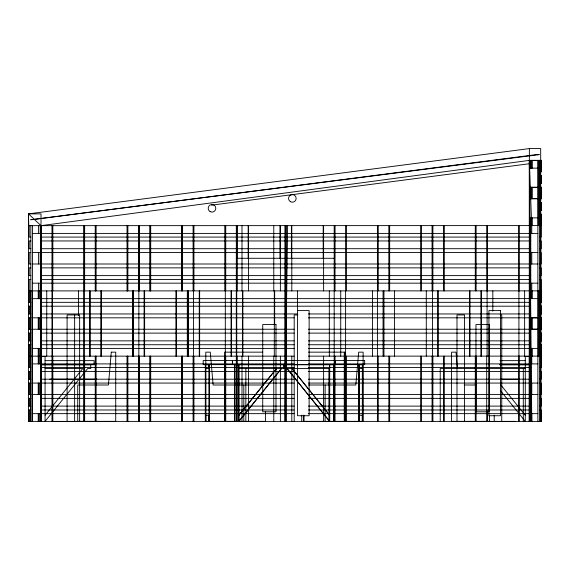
<?xml version="1.0" encoding="UTF-8"?>
<svg xmlns="http://www.w3.org/2000/svg" width="570" height="570" viewBox="0 0 570 570"><rect width="100%" height="100%" fill="white"/><g stroke="black" fill="none" stroke-linecap="round" stroke-linejoin="round"><path stroke-width="0.85" d="M40.976 356.15L40.912 290.907L40.784 356.15M529.188 421.401L529.366 148.585L540.681 148.585L540.987 421.401M287.629 225.663L284.915 421.401L285.178 225.663L285.178 421.401M45.073 415.266L82.75 368.555L45.073 368.555M238.773 415.266L276.457 368.555M238.901 415.266L276.585 368.555M281.388 368.555L238.773 421.38L238.773 364.714M281.509 368.555L238.901 421.38L238.901 364.714M205.656 368.555L208.976 368.555L208.976 364.729L205.656 364.743L205.706 421.38L205.706 415.266L208.969 415.266L208.969 421.38L208.919 364.743L209.382 364.714L209.382 421.38M362.32 364.729L362.32 421.38L362.32 415.266L359.057 415.266L359.057 421.38L359.057 364.729L362.734 364.714L362.734 421.38M31.82 219.379L30.666 219.763L539.305 154.627L538.087 154.377L31.863 219.707M205.656 364.743L205.3 364.714L205.307 421.38M359.007 364.743L359.057 368.555M538.087 154.377L536.933 154.598L538.13 154.705M541.5 160.419L529.366 160.377L40.99 225.663L28.5 213.871L529.366 148.585M211.47 205.171L529.366 163.733M538.237 168.136L530.136 168.164L530.136 160.419M539.512 171.834L541.5 171.77L541.5 160.355L530.492 160.355L530.492 168.164M539.868 175.646L541.5 175.646L541.5 183.455L539.512 183.455M539.512 175.71L541.5 175.688M539.868 183.39L541.5 183.39M539.868 187.309L541.5 187.266L541.5 198.745L539.512 198.745M539.512 187.331L541.5 187.331M530.492 198.681L538.237 198.695L530.136 198.745L530.136 187.331L538.237 187.331L530.492 187.266L530.492 198.745M539.868 198.681L541.5 198.681M539.512 202.621L541.5 202.621M539.868 210.344L541.5 210.309M539.512 210.373L541.5 210.373L541.5 202.557M541.443 421.401L28.5 421.401L28.5 213.871L41.012 213.871L40.983 421.401M539.512 214.242L541.5 214.178L541.5 225.663M538.237 217.847L530.136 217.911L530.136 233.408M28.5 225.663L541.5 225.599M32.476 233.408L40.228 233.408L40.228 225.663M40.584 233.408L537.88 233.408M30.844 237.077L29.213 237.077L29.213 225.663M40.584 237.077L530.763 237.077M539.512 237.077L541.144 237.077L541.144 214.242M30.844 240.953L29.213 240.953L29.213 248.705L30.844 248.705M40.584 240.953L530.763 240.953M539.512 240.953L541.144 240.953L541.144 248.705L539.512 248.705M40.584 248.705L530.763 248.705M30.844 252.574L29.213 252.574L29.213 263.995L30.844 263.995M32.476 252.574L40.228 252.574L40.228 263.995L32.476 263.995M40.584 252.574L537.88 252.574M539.512 252.574L541.144 252.574L541.144 263.995L539.512 263.995M236.322 258.281L334.618 258.281L334.618 225.663M40.584 263.995L537.88 263.995M30.844 267.864L29.213 267.864L29.213 275.616L30.844 275.616M40.584 267.864L530.763 267.864M539.512 267.864L541.144 267.864L541.144 275.616L539.512 275.616M40.584 275.616L530.763 275.616M30.844 279.492L29.213 279.492L29.213 302.328M40.584 279.492L530.763 279.492M539.512 279.492L541.144 279.492L541.144 302.328M32.476 283.162L40.228 283.162L40.228 298.659L32.12 298.659M40.584 283.162L537.88 283.162M40.228 290.907L28.856 290.907L28.856 302.328L30.844 302.328M40.584 290.907L541.5 290.864L541.5 302.328M40.584 298.659L538.237 298.623M40.584 302.328L530.335 302.328M539.512 302.328L541.5 302.285M539.868 306.161L541.5 306.161L541.5 313.949L539.512 313.949M30.844 306.197L28.856 306.197L28.856 313.949L30.844 313.949M40.584 306.197L530.335 306.197M539.512 306.197L541.5 306.197M297.519 310.593L309.132 310.593L309.132 415.737L297.519 415.737L297.512 290.907M40.584 313.949L297.661 313.949M308.334 313.949L530.335 313.949M297.911 314.939L294.198 314.939L294.191 421.401M500.082 314.939L501.757 314.939L501.764 421.401M538.237 317.789L530.492 317.782L530.492 329.239M539.868 317.782L541.5 317.782L541.5 329.239L539.512 329.239M30.844 317.825L28.856 317.825L28.856 329.239L30.844 329.239M32.12 317.825L40.228 317.825L40.228 329.239L32.12 329.239M40.584 317.825L294.099 317.825M308.334 317.825L538.237 317.825M539.512 317.825L541.5 317.825M530.492 329.196L538.237 329.196M539.868 329.196L541.5 329.196M40.584 329.239L294.099 329.239M308.334 329.239L480.93 329.239M481.394 329.239L538.237 329.239M30.844 333.115L28.856 333.115L28.856 340.86L30.844 340.86M40.584 333.115L294.099 333.115M308.334 333.115L480.93 333.115M481.394 333.115L530.335 333.115M539.512 333.115L541.5 333.115L541.5 340.86L539.512 340.86M539.868 340.817L541.5 340.817M40.584 340.86L294.099 340.86M308.334 340.86L480.93 340.86M481.394 340.86L530.335 340.86M30.844 344.736L28.856 344.736L28.856 367.572L30.844 367.572M40.584 344.736L294.099 344.736M308.334 344.736L480.93 344.736M481.394 344.736L530.335 344.736M539.512 344.736L541.5 344.693L541.5 356.15M32.12 348.405L40.228 348.405L40.228 363.902L32.12 363.902M40.584 348.405L294.099 348.405M308.334 348.405L480.93 348.405M481.394 348.405L538.237 348.398M262.791 352.153L224.673 352.153L224.673 421.358M308.47 352.153L344.814 352.153L344.814 421.358M28.856 356.15L40.228 356.15M40.584 356.15L294.099 356.15M308.334 356.15L541.5 356.115M40.99 356.556L45.073 356.556L45.073 421.38L87.68 368.555L90.751 368.555L90.751 364.743L40.99 364.729L94.107 364.714L94.107 360.639L45.073 360.639M499.89 360.639L525.284 360.639M40.584 363.902L294.099 363.902M308.334 363.902L537.88 363.902M499.89 364.714L529.366 364.714L499.812 364.736M40.584 367.572L294.099 367.572M308.334 367.572L530.763 367.572M539.512 367.572L541.144 367.572L541.144 344.736M238.773 368.555L329.716 368.555M362.32 368.555L359.007 368.555L359.057 415.266M525.284 368.555L440.225 368.576L440.225 421.401M30.844 371.448L28.856 371.448L28.856 379.193L30.844 379.193M40.584 371.448L294.099 371.448M308.334 371.448L530.763 371.448M539.512 371.448L541.144 371.448L541.144 379.193L539.512 379.193M49.797 379.207L96.872 379.178M40.584 379.193L294.099 379.193M308.334 379.193L530.763 379.193M501.294 379.193L518.992 379.178M30.844 383.069L28.856 383.069L28.856 394.483L30.844 394.483M32.12 383.069L40.228 383.069L40.228 394.483L32.12 394.483M40.584 383.069L294.099 383.069M308.334 383.069L537.88 383.069M539.512 383.069L541.144 383.069L541.144 394.483L539.512 394.483M262.791 384.999L213.109 384.999L210.266 352.153L205.806 352.153L205.806 421.358L265.449 421.358L265.449 411.604M308.47 384.999L355.83 384.999L358.673 352.153L363.133 352.153L363.133 421.358L303.489 421.358L303.489 415.152M464.13 384.999L476.413 384.999M40.584 394.483L294.099 394.483M308.334 394.483L537.88 394.483M30.844 398.359L28.856 398.359L28.856 406.111L30.844 406.111M40.584 398.359L294.099 398.359M308.334 398.359L530.763 398.359M539.512 398.359L541.144 398.359L541.144 406.111L539.512 406.111M40.584 406.111L294.099 406.111M308.334 406.111L530.763 406.111M30.844 409.98L28.856 409.98L28.856 421.401M40.584 409.98L294.099 409.98M308.334 409.98L530.763 409.98M539.512 409.98L541.144 409.98L541.144 421.401M32.12 413.649L40.228 413.649L40.228 421.401M40.584 413.649L294.099 413.649M308.334 413.649L537.88 413.649M53.694 421.415L93.031 421.387M480.831 421.415L515.159 421.387M359.057 364.729L358.644 364.714L358.644 421.38M500.353 384.351L525.284 415.266M500.382 390.507L525.284 421.38L525.284 356.556L529.366 356.556L529.366 421.38M292.032 368.555L329.716 415.266M291.904 368.555L329.588 415.266M287.102 368.555L329.716 421.38L329.709 364.714M286.974 368.555L329.588 421.38L329.581 364.714M457.446 368.576L456.021 352.153L451.568 352.153L451.568 421.358L489.566 421.358L489.566 415.152M529.388 225.663L529.366 160.377L531.682 225.663M28.5 213.871L28.756 225.663M529.929 356.15L529.929 421.401L529.366 160.377L531.767 421.401L531.767 413.649M529.366 160.377L530.763 421.401L530.763 356.15M41.054 290.907L41.218 356.15M41.004 290.907L41.09 356.15M541.144 160.419L541.144 171.834M541.144 175.71L541.144 183.455M541.144 187.331L541.144 198.745M541.144 202.621L541.144 210.373M541.144 306.197L541.144 313.949M541.144 317.825L541.144 329.239M541.144 333.115L541.144 340.86M540.681 225.663L540.681 421.401M539.868 160.355L539.868 225.663M539.868 290.864L539.868 356.15M539.512 160.419L539.512 421.401M538.237 160.355L538.237 225.663M538.237 290.864L538.237 356.15M537.88 160.419L537.88 421.401M532.124 160.355L532.124 168.164M532.124 187.266L532.124 198.745M532.124 217.847L532.124 225.663M532.124 290.864L532.124 298.659M532.124 317.782L532.124 329.239M532.124 348.363L532.124 356.15M531.767 160.419L531.767 168.164M531.767 187.331L531.767 198.745M531.767 217.911L531.767 233.408M531.767 252.574L531.767 263.995M531.767 283.162L531.767 298.659M531.767 317.825L531.767 329.239M531.767 348.405L531.767 363.902M531.767 383.069L531.767 394.483M530.763 225.663L530.763 290.907M530.492 217.847L530.492 225.663M530.492 290.864L530.492 298.659M530.492 348.363L530.492 356.15M530.328 290.907L530.328 356.15M530.136 252.574L530.136 263.995M530.136 283.162L530.136 298.659M530.136 317.825L530.136 329.239M530.136 348.405L530.136 363.902M530.136 383.069L530.136 394.483M530.136 413.649L530.136 421.401M529.929 225.663L529.929 290.907M524.628 290.907L524.628 356.15M523.288 368.576L523.288 421.401M519.348 225.663L519.348 290.907M519.348 356.15L519.348 421.401M518.914 290.907L518.914 356.15M518.508 225.663L518.508 290.907M518.508 356.15L518.508 421.401M494.219 415.188L494.219 421.401M492.822 290.907L492.822 311.184M487.542 225.663L487.542 290.907M487.542 410.82L487.542 421.401M487.101 290.907L487.101 356.15M486.702 225.663L486.702 290.907M486.702 356.15L486.702 421.401M481.394 290.907L481.394 356.15M480.93 290.907L480.93 356.15M476.121 225.663L476.121 290.907M476.121 356.15L476.121 421.401M475.28 225.663L475.28 290.907M475.28 356.15L475.28 421.401M469.993 290.907L469.993 356.15M469.516 290.907L469.516 356.15M464.543 421.401L464.543 314.939L456.998 314.939L456.99 421.401M444.315 225.663L444.315 290.907M444.315 356.15L444.315 421.401M443.474 225.663L443.474 290.907M443.474 356.15L443.474 421.401M438.223 290.907L438.223 356.15M437.71 290.907L437.71 356.15M432.894 225.663L432.894 290.907M432.894 356.15L432.894 421.401M432.516 290.907L432.516 356.15M432.06 225.663L432.06 290.907M432.06 356.15L432.06 421.401M426.289 290.907L426.289 356.15M421.479 225.663L421.479 290.907M421.479 356.15L421.479 421.401M420.639 225.663L420.639 290.907M420.639 356.15L420.639 421.401M394.483 290.907L394.483 356.15M389.673 225.663L389.673 290.907M389.673 356.15L389.673 421.401M388.833 225.663L388.833 290.907M388.833 356.15L388.833 421.401M383.959 290.907L383.959 356.15M383.061 290.907L383.061 356.15M378.252 225.663L378.252 290.907M378.252 356.15L378.252 421.401M377.418 225.663L377.418 421.401M372.545 290.907L372.545 356.15M346.446 225.663L346.446 290.907M346.446 356.15L346.446 421.401M345.605 225.663L345.605 421.401M344.266 352.153L344.266 421.358M340.739 290.907L340.739 356.15M335.459 360.554L335.459 364.636M335.324 360.554L335.324 364.636M335.025 225.663L335.025 290.907M335.025 356.15L335.025 421.401M334.191 225.663L334.191 421.401M333.799 421.38L333.792 364.714L234.697 364.729L234.697 421.38M333.671 364.714L333.664 421.38M329.317 290.907L329.317 356.15M328.911 368.576L328.911 421.401M325.128 384.999L325.128 421.358M323.61 225.663L323.61 290.907M323.61 356.15L323.61 421.401M323.197 225.663L323.197 258.281M304.038 415.152L304.038 421.358M301.737 415.188L301.737 421.401M291.804 225.663L291.804 290.907M291.804 356.15L291.804 421.401M291.391 225.663L291.391 258.281M286.439 225.663L286.454 421.401M286.09 290.907L286.09 356.15M285.72 290.907L285.72 356.15M284.031 364.743L284.038 368.555M283.91 364.743L283.903 368.555M280.383 225.663L280.383 290.907M280.383 356.15L280.383 421.401M279.97 225.663L279.97 258.281M274.676 290.907L274.676 324.85M274.298 290.907L274.298 356.15M273.778 225.663L273.778 290.907M273.778 356.15L273.778 421.401M248.577 225.663L248.577 290.907M248.577 356.15L248.577 421.401M248.164 225.663L248.164 258.281M245.848 368.576L245.848 421.401M243.81 384.999L243.81 421.358M242.87 290.907L242.87 356.15M242.492 290.907L242.492 356.15M242.001 225.663L242.001 290.907M242.001 356.15L242.001 421.401M237.156 225.663L237.156 290.907M237.156 356.15L237.156 421.401M236.749 258.281L236.749 225.663L236.721 421.401M236.322 225.663L236.293 421.401M234.826 364.714L234.826 421.38M232.524 360.554L232.524 364.636M232.389 360.554L232.389 364.636M231.448 290.907L231.448 356.15M231.071 290.907L231.071 356.15M225.741 225.663L225.741 290.907M225.741 356.15L225.741 421.401M225.307 225.663L225.307 421.401M224.901 225.663L224.901 290.907M224.901 356.15L224.901 421.401M199.642 290.907L199.642 356.15M199.265 290.907L199.265 356.15M193.935 225.663L193.935 290.907M193.935 356.15L193.935 421.401M193.494 225.663L193.494 421.401M193.095 225.663L193.095 290.907M193.095 356.15L193.095 421.401M188.221 290.907L188.221 356.15M187.851 290.907L187.851 356.15M187.787 290.907L187.787 356.15M187.416 290.907L187.416 356.15M187.323 290.907L187.323 356.15M182.514 225.663L182.514 290.907M182.514 356.15L182.514 421.401M182.079 225.663L182.079 290.907M182.079 356.15L182.079 421.401M181.68 225.663L181.68 290.907M181.68 356.15L181.68 421.401M176.429 290.907L176.429 356.15M175.909 290.907L175.909 356.15M150.708 225.663L150.708 290.907M150.708 356.15L150.708 421.401M150.273 225.663L150.273 290.907M150.273 356.15L150.273 421.401M149.867 225.663L149.867 290.907M149.867 356.15L149.867 421.401M144.623 290.907L144.623 356.15M144.103 290.907L144.103 356.15M139.287 225.663L139.287 290.907M139.287 356.15L139.287 421.401M138.852 225.663L138.852 421.401M138.453 225.663L138.453 290.907M138.453 356.15L138.453 421.401M133.202 290.907L133.202 356.15M133.152 290.907L133.152 356.15M132.682 290.907L132.682 356.15M127.872 225.663L127.872 290.907M127.872 356.15L127.872 421.401M127.438 225.663L127.438 290.907M127.438 356.15L127.438 421.401M127.032 225.663L127.032 290.907M127.032 356.15L127.032 421.401M100.876 290.907L100.876 356.15M96.066 225.663L96.066 290.907M96.066 356.15L96.066 421.401M95.625 225.663L95.625 290.907M95.625 356.15L95.625 421.401M95.226 225.663L95.226 290.907M95.226 356.15L95.226 421.401M89.519 290.907L89.519 356.15M89.454 290.907L89.454 356.15M84.645 225.663L84.645 290.907M84.645 356.15L84.645 421.401M84.21 225.663L84.21 421.401M83.811 225.663L83.811 421.401M79.636 421.401L79.636 314.939L67.089 314.939L67.089 421.401M78.517 290.907L78.517 315.595M74.634 314.939L74.634 421.401M52.839 225.663L52.839 290.907M52.839 356.15L52.839 421.401M52.404 225.663L52.404 421.401M51.998 225.663L51.998 421.401M46.747 290.907L46.747 356.15M41.418 225.663L41.418 290.907M41.418 356.15L41.418 421.401L40.99 225.663L40.584 421.401L40.584 225.663M39.864 290.907L39.864 298.659M39.864 317.825L39.864 329.239M39.864 348.405L39.864 363.902M39.864 383.069L39.864 394.483M39.864 413.649L39.864 421.401M38.596 225.663L38.596 233.408M38.596 252.574L38.596 263.995M38.596 283.162L38.596 298.659M38.596 317.825L38.596 329.239M38.596 348.405L38.596 363.902M38.596 383.069L38.596 394.483M38.596 413.649L38.596 421.401M38.233 290.907L38.233 298.659M38.233 317.825L38.233 329.239M38.233 348.405L38.233 363.902M38.233 383.069L38.233 394.483M38.233 413.649L38.233 421.401M32.476 225.663L32.476 421.401M32.12 290.907L32.12 421.401M30.844 225.663L30.844 421.401M30.488 290.907L30.488 421.401M29.213 306.197L29.213 313.949M29.213 317.825L29.213 329.239M29.213 333.115L29.213 340.86M29.213 344.736L29.213 367.572M29.213 371.448L29.213 379.193M29.213 383.069L29.213 394.483M29.213 398.359L29.213 406.111M29.213 409.98L29.213 421.401M111.278 352.153L108.428 384.999L77.727 384.999L77.727 421.358L115.731 421.358L115.731 352.153L111.278 352.153M500.538 310.593L488.925 310.593L488.925 415.737L500.538 415.737L500.538 310.593M275.98 324.537L262.741 324.537L262.741 411.804L275.98 411.804L275.98 324.537M489.203 324.537L475.957 324.537L475.957 411.804L489.203 411.804L489.203 324.537M364.665 360.554L203.191 360.554L203.191 364.636L364.665 364.636L364.665 360.554M101.396 356.15L101.396 290.907L101.346 356.15M89.982 356.15L89.982 290.907L89.925 356.15M210.102 211.584A3.798 3.798 0 0 0 215.795 208.292A3.798 3.798 0 0 0 210.102 205.008A3.798 3.798 0 0 0 210.102 211.584M290.443 201.687A3.798 3.798 0 0 0 296.144 198.396A3.798 3.798 0 0 0 290.443 195.111A3.798 3.798 0 0 0 290.443 201.687"/></g></svg>
